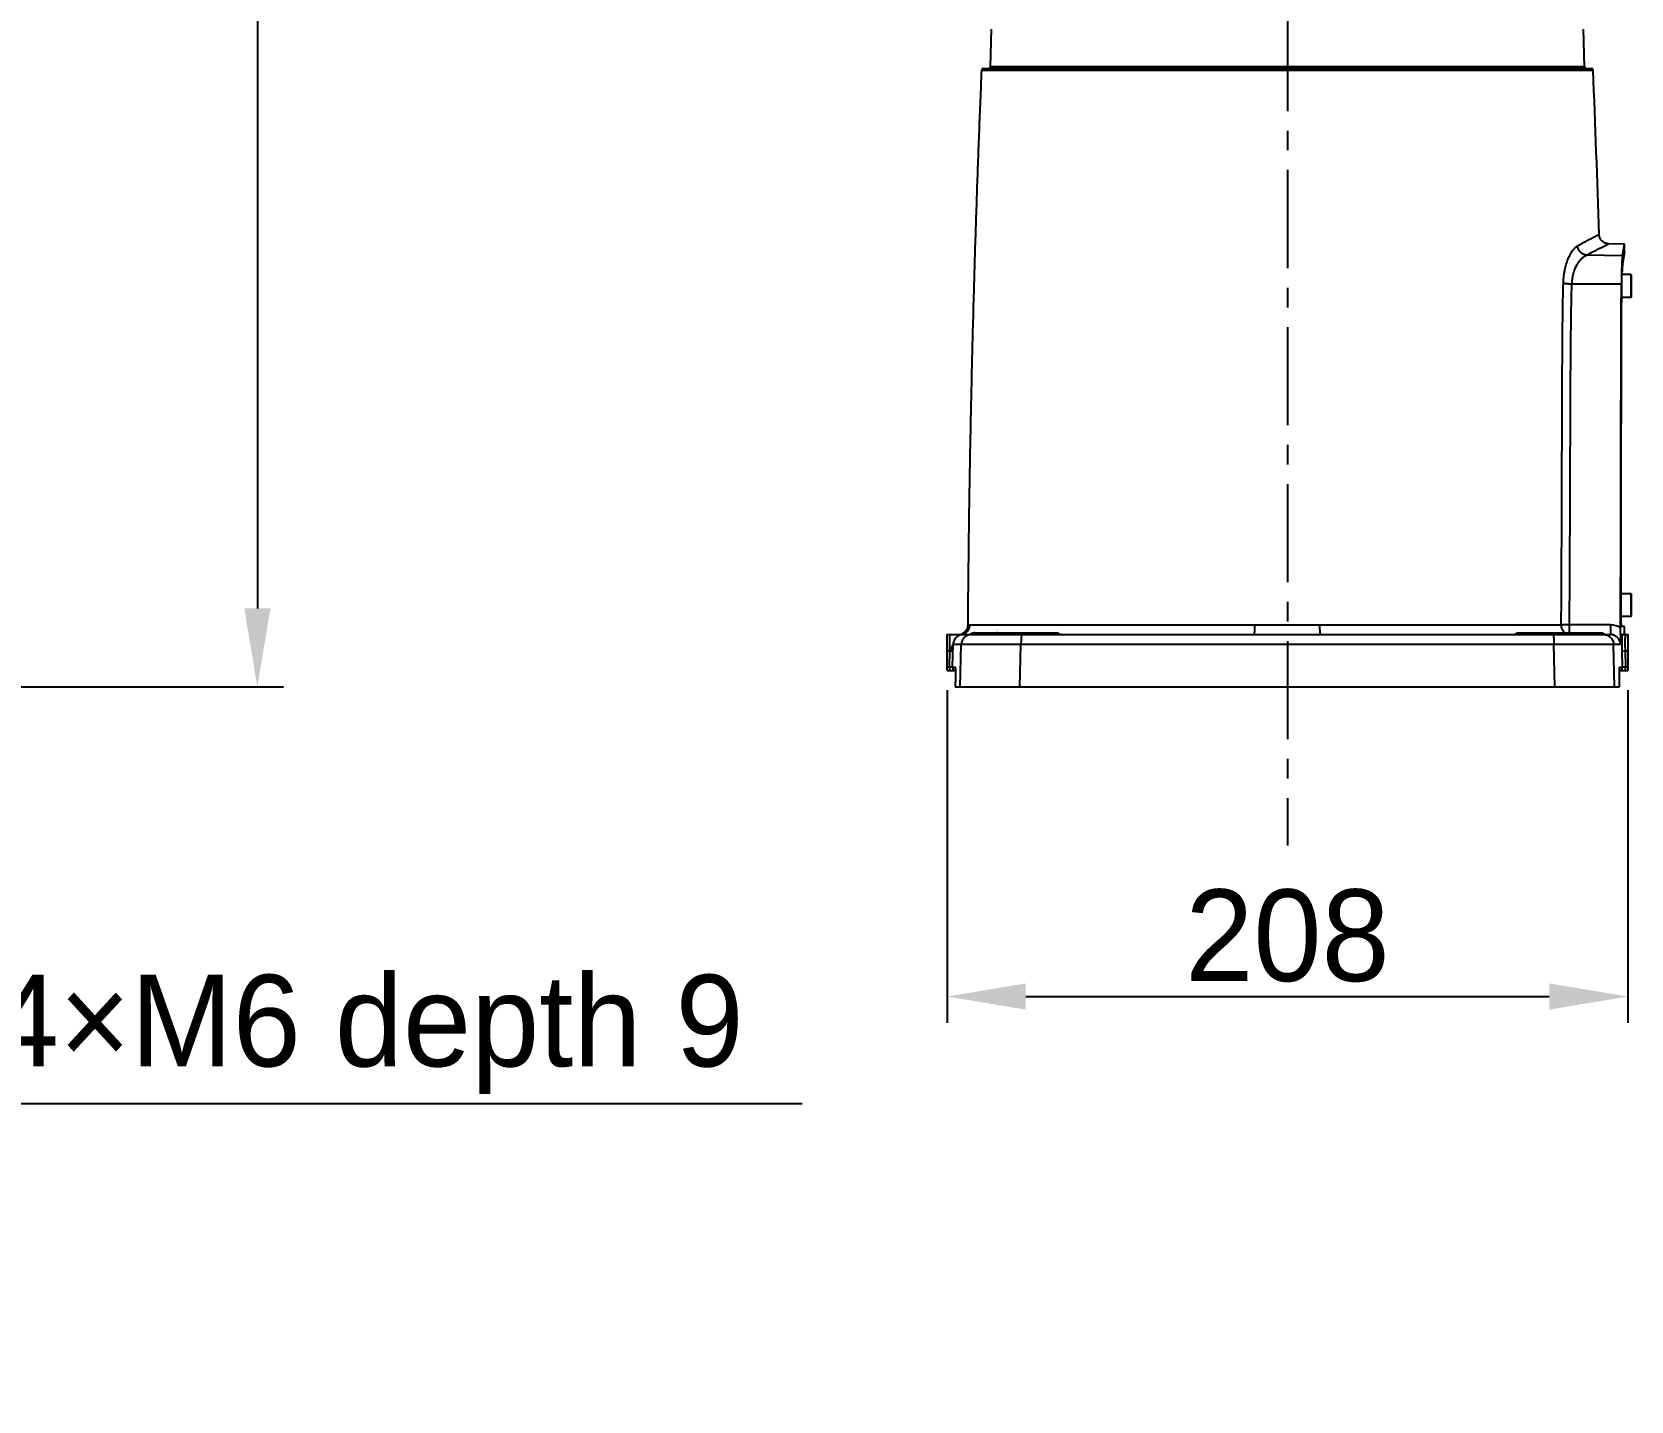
# Model space of a CAD drawing. Header units: millimetres. Extents: x 4086 to 8300, y 123 to 1549.
# Drawn here: x 7056.3 to 7178.5, y 578.2 to 682.8 of the extents above; entities that cross this region are included whole.
import ezdxf
from ezdxf import colors
from ezdxf.entities.mleader import LeaderData, LeaderLine
from ezdxf.math import Vec2, Vec3

# ---------------------------------------------------------------- set-up
doc = ezdxf.new("R2010")
doc.units = ezdxf.units.MM
doc.linetypes.add('CENTER', pattern=[0.6, 0.375, -0.075, 0.075, -0.075])
for name, color, linetype in [('中心线', 7, 'Continuous'), ('外形图', 7, 'Continuous'), ('多重引线', 7, 'Continuous'), ('尺寸标注', 7, 'Continuous'), ('整机图形', 7, 'Continuous')]:
    doc.layers.add(name, color=color, linetype=linetype)
doc.styles.add('思源黑', font='SourceHanSansCN-Normal.ttf')
doc.dimstyles.new('尺寸标注_1_4比例', dxfattribs={"dimtxt": 7, "dimasz": 6, "dimexe": 2, "dimexo": 1.5, "dimgap": 1, "dimtad": 1, "dimdec": 1, "dimlfac": 4, "dimdsep": 46, "dimtxsty": '思源黑', "dimcen": 0.09, "dimadec": 0, "dimazin": 0, "dimtp": 0.01, "dimtm": 0.01, "dimtfac": 1, "dimtdec": 1, "dimtofl": 0, "dimtmove": 0, "dimatfit": 3, "dimfxl": 1, "dimtolj": 1, "dimarcsym": 0})

# ---------------------------------------------------------------- blocks, each defined once
blk = doc.blocks.new('*D973')
at = {"layer": 'Defpoints', "color": 0}
for p in [(6978.76, 855.11), (7014.39, 632.74), (7073.52, 632.74)]:
    blk.add_point(p, dxfattribs=at)
at = {"layer": '尺寸标注', "color": 0, "lineweight": -2}
for p, q in [((6980.26, 855.11), (7075.52, 855.11)), ((7073.52, 849.11), (7073.52, 638.74)), ((7015.89, 632.74), (7075.52, 632.74))]:
    blk.add_line(p, q, dxfattribs=at)
at = {"layer": '尺寸标注', "color": 0}
for points in [[(7074.52, 849.11), (7072.52, 849.11), (7073.52, 855.11)], [(7072.52, 638.74), (7074.52, 638.74), (7073.52, 632.74)]]:
    blk.add_solid(points, dxfattribs=at)
at = {"layer": '尺寸标注', "color": 0, "insert": (7068.9, 743.92), "char_height": 7, "attachment_point": 5, "rotation": 90, "style": '思源黑'}
blk.add_mtext('\\A1;889.5', dxfattribs=at)
blk = doc.blocks.new('*D1002')
at = {"layer": 'Defpoints', "color": 0}
for p in [(7126.22, 633.99), (7178.22, 633.99), (7178.22, 609.08)]:
    blk.add_point(p, dxfattribs=at)
at = {"layer": '整机图形', "color": 0, "lineweight": -2}
for p, q in [((7126.22, 632.49), (7126.22, 607.08)), ((7178.22, 632.49), (7178.22, 607.08)), ((7132.22, 609.08), (7172.22, 609.08))]:
    blk.add_line(p, q, dxfattribs=at)
at = {"layer": '整机图形', "color": 0}
for points in [[(7132.22, 610.08), (7132.22, 608.08), (7126.22, 609.08)], [(7172.22, 608.08), (7172.22, 610.08), (7178.22, 609.08)]]:
    blk.add_solid(points, dxfattribs=at)
at = {"layer": '整机图形', "color": 0, "insert": (7152.22, 613.71), "char_height": 7, "attachment_point": 5, "style": '思源黑'}
blk.add_mtext('\\A1;208', dxfattribs=at)

msp = doc.modelspace()

# ---------------------------------------------------------------- linework, layer by layer
at = {"layer": '中心线', "linetype": 'CENTER', "ltscale": 20}
msp.add_line((7152.2176, 840.2368), (7152.2176, 620.6318), dxfattribs=at)
at = {"layer": '外形图'}
for p, q in [((7129.5208, 680.1086), (7129.5961, 682.9868)), ((7174.9144, 680.1086), (7174.839, 682.9868)), ((7128.8651, 679.867), (7175.57, 679.867)), ((7128.99, 679.9868), (7175.4451, 679.9868)), ((7174.9144, 680.1086), (7129.5208, 680.1086)), ((7176.0325, 667.3154), (7176.0325, 667.3158)), ((7177.9775, 666.5687), (7176.7687, 666.5898)), ((7177.8128, 665.6763), (7177.9775, 666.5687)), ((7177.9775, 665.9439), (7177.8177, 665.0626)), ((7177.8202, 665.0629), (7177.9776, 665.9437)), ((7177.9776, 665.9437), (7177.9776, 666.5685)), ((7177.8128, 665.6763), (7175.0648, 665.7232)), ((7177.818, 665.0503), (7177.8158, 665.0503)), ((7177.818, 665.0503), (7177.8202, 665.0629)), ((7177.7321, 663.5052), (7173.9463, 663.5125)), ((7178.4426, 664.2368), (7177.7714, 664.2368)), ((7178.4426, 664.2368), (7178.4426, 662.4868)), ((7178.4676, 664.2118), (7178.4676, 662.5118)), ((7178.4426, 662.4868), (7177.7553, 662.4868)), ((7178.4426, 639.8618), (7177.7058, 639.8618)), ((7178.4426, 639.8618), (7178.4426, 638.1118)), ((7178.4676, 639.8368), (7178.4676, 638.1368)), ((7178.4426, 638.1118), (7177.7093, 638.1118)), ((7126.2176, 636.7368), (7149.6628, 636.7368)), ((7126.2176, 633.9864), (7126.2176, 636.7368)), ((7126.4206, 635.4868), (7126.4206, 636.7368)), ((7127.9479, 637.4824), (7149.739, 637.4824)), ((7128.0414, 636.7993), (7134.7687, 636.7993)), ((7128.2068, 636.8618), (7134.6034, 636.8618)), ((7154.6962, 637.4824), (7173.1392, 637.4824)), ((7154.7724, 636.7368), (7176.9008, 636.7368)), ((7169.6664, 636.7993), (7176.3937, 636.7993)), ((7169.8318, 636.8618), (7176.2284, 636.8618)), ((7176.8877, 637.4714), (7173.7693, 637.4714)), ((7177.6651, 636.7368), (7178.2176, 636.7368)), ((7177.9776, 637.3617), (7177.7606, 637.3655)), ((7177.9776, 636.7368), (7177.9776, 637.3617)), ((7178.2176, 636.7368), (7178.2176, 633.9864)), ((7126.4206, 635.4868), (7126.2176, 635.4868)), ((7126.3881, 634.2495), (7126.4206, 635.4868)), ((7126.4206, 635.4868), (7126.6702, 635.4803)), ((7126.6378, 634.243), (7126.684, 636.0065)), ((7126.684, 636.0065), (7127.3008, 636.0065)), ((7126.7536, 636.3041), (7126.752, 636.3006)), ((7126.7553, 636.3076), (7126.7536, 636.3041)), ((7126.7571, 636.3115), (7126.7553, 636.3076)), ((7126.7586, 636.3146), (7126.7571, 636.3115)), ((7126.7602, 636.3178), (7126.7586, 636.3146)), ((7126.7618, 636.3211), (7126.7602, 636.3178)), ((7126.7635, 636.3245), (7126.7618, 636.3211)), ((7126.7678, 636.3328), (7126.7659, 636.3292)), ((7126.7697, 636.3364), (7126.7678, 636.3328)), ((7126.7717, 636.3402), (7126.7697, 636.3364)), ((7126.7737, 636.344), (7126.7717, 636.3402)), ((7126.7758, 636.3478), (7126.7737, 636.344)), ((7126.778, 636.3518), (7126.7758, 636.3478)), ((7126.7803, 636.3559), (7126.778, 636.3518)), ((7126.7827, 636.3601), (7126.7803, 636.3559)), ((7126.7844, 636.3631), (7126.7827, 636.3601)), ((7126.7862, 636.3662), (7126.7844, 636.3631)), ((7126.7883, 636.3698), (7126.7862, 636.3662)), ((7126.7906, 636.3737), (7126.7883, 636.3698)), ((7126.7931, 636.3778), (7126.7906, 636.3737)), ((7126.7955, 636.3817), (7126.7931, 636.3778)), ((7126.7977, 636.3852), (7126.7955, 636.3817)), ((7126.7998, 636.3886), (7126.7977, 636.3852)), ((7126.8019, 636.3919), (7126.7998, 636.3886)), ((7126.804, 636.3951), (7126.8019, 636.3919)), ((7126.806, 636.3982), (7126.804, 636.3951)), ((7126.808, 636.4013), (7126.806, 636.3982)), ((7126.8099, 636.4042), (7126.808, 636.4013)), ((7126.8118, 636.4071), (7126.8099, 636.4042)), ((7126.8137, 636.4099), (7126.8118, 636.4071)), ((7126.8165, 636.414), (7126.8137, 636.4099)), ((7126.8193, 636.418), (7126.8165, 636.414)), ((7126.822, 636.4218), (7126.8193, 636.418)), ((7126.8247, 636.4256), (7126.822, 636.4218)), ((7126.8273, 636.4293), (7126.8247, 636.4256)), ((7126.8299, 636.4328), (7126.8273, 636.4293)), ((7126.8324, 636.4362), (7126.8299, 636.4328)), ((7126.8348, 636.4395), (7126.8324, 636.4362)), ((7126.8372, 636.4426), (7126.8348, 636.4395)), ((7126.8393, 636.4454), (7126.8372, 636.4426)), ((7126.8418, 636.4487), (7126.8393, 636.4454)), ((7126.8434, 636.4506), (7126.8418, 636.4487)), ((7127.2217, 632.7368), (7127.3008, 636.0065)), ((7131.7786, 632.7368), (7131.8593, 636.0065)), ((7131.8593, 636.0065), (7172.5758, 636.0065)), ((7172.6566, 632.7368), (7172.5758, 636.0065)), ((7177.1344, 636.0065), (7177.6536, 636.0065)), ((7177.2135, 632.7368), (7177.1344, 636.0065)), ((7177.7649, 635.4803), (7178.0146, 635.4868)), ((7177.7649, 635.4803), (7177.7974, 634.243)), ((7178.0146, 635.4868), (7178.2176, 635.4868)), ((7178.0146, 635.4868), (7178.047, 634.2495)), ((7126.3878, 634.2364), (7126.2176, 634.2364)), ((7126.3878, 634.2364), (7126.3881, 634.2495)), ((7126.6376, 634.243), (7126.3878, 634.2364)), ((7126.3878, 634.2364), (7126.3878, 633.9864)), ((7126.6376, 634.243), (7126.3881, 634.2495)), ((7126.6378, 634.243), (7126.6376, 634.243)), ((7126.6378, 634.243), (7126.8293, 634.243)), ((7177.6058, 634.243), (7177.7974, 634.243)), ((7177.7979, 634.243), (7177.7974, 634.243)), ((7178.047, 634.2495), (7177.7979, 634.243)), ((7178.0474, 634.2364), (7177.7979, 634.243)), ((7178.047, 634.2495), (7178.0474, 634.2364)), ((7178.2176, 634.2364), (7178.0474, 634.2364)), ((7178.0474, 633.9864), (7178.0474, 634.2364)), ((7126.2176, 633.9864), (7126.8565, 633.9864)), ((7126.857, 633.5529), (7126.837, 632.7368)), ((7126.8566, 633.5122), (7126.8375, 632.7368)), ((7126.8566, 633.5126), (7126.8561, 633.5122)), ((7126.8566, 633.5126), (7126.8566, 633.5122)), ((7126.8574, 633.9544), (7126.858, 633.9252)), ((7126.858, 633.9261), (7126.8586, 633.8939)), ((7126.8586, 633.8949), (7126.859, 633.8591)), ((7126.859, 633.8603), (7126.8593, 633.8207)), ((7126.8594, 633.7372), (7126.8591, 633.6907)), ((7126.8593, 633.8221), (7126.8594, 633.7793)), ((7126.8594, 633.7808), (7126.8594, 633.7358)), ((7177.5757, 633.776), (7177.5758, 633.815)), ((7177.5758, 633.7345), (7177.5757, 633.7771)), ((7177.576, 633.8484), (7177.5764, 633.88)), ((7177.5764, 633.88), (7177.5771, 633.9243)), ((7177.579, 633.5122), (7177.5781, 633.5512)), ((7177.5785, 633.5126), (7177.579, 633.5122)), ((7177.5785, 633.5122), (7177.5785, 633.5126)), ((7177.5976, 632.7368), (7177.5785, 633.5122)), ((7177.5787, 633.9864), (7178.2176, 633.9864)), ((7177.5981, 632.7368), (7177.579, 633.5122)), ((7126.837, 632.7368), (7177.5981, 632.7368))]:
    msp.add_line(p, q, dxfattribs=at)
for points in [[(7176.7687, 666.5898), (7176.7358, 666.5911), (7176.6941, 666.5948), (7176.6501, 666.6013), (7176.6046, 666.6109), (7176.5588, 666.6236), (7176.5133, 666.6394), (7176.4685, 666.6583), (7176.4248, 666.6801), (7176.3825, 666.7049), (7176.3419, 666.7323), (7176.3031, 666.7625), (7176.2663, 666.7951), (7176.2317, 666.8301), (7176.1995, 666.8672), (7176.1698, 666.9064), (7176.1427, 666.9475), (7176.1184, 666.9903), (7176.0969, 667.0346), (7176.0784, 667.0802), (7176.0629, 667.1269), (7176.0505, 667.1745), (7176.0412, 667.2228), (7176.0352, 667.2716), (7176.0325, 667.3154)], [(7126.7659, 636.3292), (7126.7653, 636.328), (7126.7635, 636.3245)], [(7126.8449, 634.1615), (7126.8448, 634.1616), (7126.8449, 634.1612), (7126.8452, 634.1595), (7126.8456, 634.1567), (7126.8462, 634.1527), (7126.8468, 634.1476), (7126.8475, 634.1413), (7126.8483, 634.1337), (7126.8491, 634.125), (7126.85, 634.115), (7126.8508, 634.1037), (7126.8517, 634.0911), (7126.8526, 634.0769), (7126.8534, 634.0612), (7126.8543, 634.0438), (7126.8551, 634.0246), (7126.8559, 634.0035), (7126.8567, 633.9801), (7126.8574, 633.9544)], [(7177.5768, 633.9091), (7177.5779, 633.9603), (7177.5785, 633.9827), (7177.5792, 634.0034), (7177.5799, 634.0224), (7177.5807, 634.0399), (7177.5814, 634.0562), (7177.5822, 634.0711), (7177.5831, 634.0849), (7177.5839, 634.0975), (7177.5847, 634.1089), (7177.5855, 634.1193), (7177.5864, 634.1285), (7177.5871, 634.1367), (7177.5879, 634.1437), (7177.5886, 634.1496), (7177.5892, 634.1544), (7177.5897, 634.158), (7177.5901, 634.1605), (7177.5902, 634.1611)], [(7126.8565, 633.9864), (7126.8567, 633.9793), (7126.8574, 633.9535)], [(7126.8591, 633.6921), (7126.8586, 633.6445), (7126.8579, 633.5978), (7126.857, 633.5517)], [(7126.8586, 633.6462), (7126.8579, 633.5998), (7126.857, 633.5529)], [(7177.5758, 633.814), (7177.576, 633.8493), (7177.5764, 633.8807)], [(7177.579, 633.5122), (7177.5782, 633.5503), (7177.5773, 633.5968), (7177.5765, 633.6438), (7177.5761, 633.69), (7177.5758, 633.7345)]]:
    msp.add_lwpolyline(points, dxfattribs=at)
for centre, radius, start, end in [((7128.99, 679.8618), 0.125, 90, 177.647955), ((7129.3958, 680.1118), 0.125, 270, 358.5), ((7175.0393, 680.1118), 0.125, 181.5, 270), ((7175.4451, 679.8618), 0.125, 2.352045, 90), ((5891.3833, 626.2654), 1285.3048, 1.8302396, 2.3901207), ((7178.4426, 664.2118), 0.025, 0, 90), ((7178.4426, 662.5118), 0.025, 270, 0), ((7178.4426, 639.8368), 0.025, 0, 90), ((7178.4426, 638.1368), 0.025, 270, 0), ((7127.4331, 635.9879), 0.749, 90.00779, 141.664713), ((7127.0717, 637.4823), 0.75, 276.302188, 359.658995), ((7127.8761, 636.9868), 0.25, 270, 311.409622), ((7128.2068, 636.6118), 0.25, 90, 131.409622), ((7134.6034, 636.6118), 0.25, 48.590378, 90), ((7134.9341, 636.9868), 0.25, 228.590378, 270), ((7169.5011, 636.9868), 0.25, 270, 311.409622), ((7169.8318, 636.6118), 0.25, 90, 131.409622), ((7176.2284, 636.6118), 0.25, 48.590378, 90), ((7176.5591, 636.9868), 0.25, 228.590378, 270), ((7176.888, 635.9648), 1.5066, 58.646321, 90.012137), ((7156.6838, 637.2738), 20.9881, 358.533894, 359.938653), ((7127.4344, 635.9869), 0.7506, 155.314583, 178.502332), ((7127.4346, 635.9867), 0.7509, 148.449318, 155.310441), ((7127.4344, 635.9868), 0.7507, 141.873432, 148.443451), ((7127.4336, 635.9873), 0.7497, 141.653799, 141.870517), ((7126.8876, 634.2363), 0.2499, 178.475156, 262.821738), ((7127.0814, 634.2367), 0.2522, 178.569188, 197.6718), ((7127.0797, 634.2364), 0.2504, 197.740628, 201.800454), ((7177.5475, 634.2363), 0.2499, 277.177313, 1.524845), ((7177.3555, 634.2364), 0.2504, 338.197414, 342.185763), ((7177.3537, 634.2367), 0.2522, 342.255342, 1.430068)]:
    msp.add_arc(centre, radius, start, end, dxfattribs=at)
for points, knots in [([(7127.8217, 637.4779), (7127.8338, 639.5134), (7127.8723, 643.569), (7127.9636, 649.5778), (7128.0801, 655.3865), (7128.2129, 660.8515), (7128.3559, 665.9182), (7128.5102, 670.6599), (7128.6794, 675.2692), (7128.8017, 678.3233), (7128.8651, 679.867)], [0, 0, 0, 0, 0.14401399, 0.28693702, 0.42515462, 0.55505042, 0.67368771, 0.78375156, 0.89069756, 1, 1, 1, 1]), ([(7174.381, 666.4333), (7174.5074, 666.5028), (7174.7444, 666.633), (7175.031, 666.7895), (7175.2365, 666.9009), (7175.3723, 666.9741), (7175.4956, 667.0403), (7175.6064, 667.0992), (7175.7045, 667.1511), (7175.7897, 667.1957), (7175.8621, 667.2331), (7175.9144, 667.2598), (7175.9497, 667.2775), (7175.9712, 667.2882), (7175.9894, 667.2971), (7176.0044, 667.3042), (7176.016, 667.3096), (7176.0238, 667.313), (7176.0282, 667.3148), (7176.0305, 667.3156), (7176.0315, 667.316), (7176.0324, 667.316), (7176.0325, 667.3159)], [0, 0, 0, 0, 0.23102049, 0.4331426, 0.5230813, 0.60547027, 0.68022061, 0.74725382, 0.80650174, 0.85790758, 0.90142577, 0.93702192, 0.95184182, 0.96467372, 0.97551658, 0.98437041, 0.99123611, 0.99611649, 0.997814, 0.99901859, 0.99973558, 1, 1, 1, 1]), ([(7173.2988, 663.5739), (7173.3077, 663.9134), (7173.3606, 664.4095), (7173.5125, 665.0304), (7173.652, 665.4347), (7173.8131, 665.7824), (7173.9891, 666.0679), (7174.1737, 666.2867), (7174.312, 666.3953), (7174.381, 666.4333)], [0, 0, 0, 0, 0.32290951, 0.47128599, 0.60721465, 0.7288411, 0.83496574, 0.9251052, 1, 1, 1, 1]), ([(7175.0648, 665.7232), (7174.9794, 665.7315), (7174.8081, 665.7821), (7174.5924, 665.9427), (7174.4388, 666.1676), (7174.3899, 666.3442), (7174.381, 666.4333)], [0, 0, 0, 0, 0.24260217, 0.49256809, 0.74673194, 1, 1, 1, 1]), ([(7175.0648, 665.7232), (7175.1939, 665.7907), (7175.4362, 665.9172), (7175.7757, 666.0934), (7176.0284, 666.2235), (7176.2059, 666.3141), (7176.3199, 666.372), (7176.4212, 666.4229), (7176.5095, 666.467), (7176.5849, 666.5042), (7176.6471, 666.5345), (7176.6908, 666.5554), (7176.7192, 666.5687), (7176.7355, 666.5762), (7176.7485, 666.5819), (7176.7581, 666.5862), (7176.7645, 666.5885), (7176.7677, 666.5898), (7176.7687, 666.5898)], [0, 0, 0, 0, 0.2286004, 0.4289456, 0.60016768, 0.67462538, 0.74154374, 0.80085737, 0.85251206, 0.89646509, 0.93268385, 0.96114758, 0.97246759, 0.98184615, 0.9892841, 0.99478415, 0.99835119, 1, 1, 1, 1]), ([(7173.9463, 663.5125), (7173.956, 663.7848), (7174.0149, 664.1825), (7174.1788, 664.6683), (7174.3264, 664.9793), (7174.4939, 665.2427), (7174.6745, 665.4564), (7174.8624, 665.6187), (7174.9979, 665.6959), (7175.0648, 665.7232)], [0, 0, 0, 0, 0.31571146, 0.46030722, 0.59318827, 0.71352633, 0.82110255, 0.91623796, 1, 1, 1, 1]), ([(7177.8128, 665.6763), (7177.8065, 665.6395), (7177.7962, 665.5464), (7177.7829, 665.3796), (7177.7704, 665.1605), (7177.7588, 664.8944), (7177.7488, 664.5878), (7177.7377, 664.1202), (7177.7334, 663.7557), (7177.7321, 663.5052)], [0, 0, 0, 0, 0.05159417, 0.12918025, 0.23095121, 0.35447132, 0.49676175, 0.65437829, 1, 1, 1, 1]), ([(7177.7596, 663.436), (7177.7604, 663.6235), (7177.7635, 663.8966), (7177.7713, 664.2468), (7177.7785, 664.4765), (7177.7868, 664.6759), (7177.7958, 664.8401), (7177.8054, 664.9651), (7177.813, 665.035), (7177.8177, 665.0626)], [0, 0, 0, 0, 0.34551924, 0.50310442, 0.64538082, 0.76890643, 0.87070375, 0.94833693, 1, 1, 1, 1]), ([(7177.818, 665.0503), (7177.8153, 665.0348), (7177.8104, 664.998), (7177.801, 664.902), (7177.7906, 664.7424), (7177.7799, 664.5082), (7177.7743, 664.333), (7177.7717, 664.2369)], [0, 0, 0, 0, 0.05786329, 0.13674734, 0.35479635, 0.64641244, 1, 1, 1, 1]), ([(7173.1392, 637.4824), (7173.1449, 638.5707), (7173.1556, 640.7471), (7173.1695, 643.4674), (7173.1793, 645.6435), (7173.187, 647.8192), (7173.1935, 650.5385), (7173.2005, 653.2574), (7173.209, 655.432), (7173.2173, 657.0624), (7173.2262, 658.4207), (7173.2347, 659.507), (7173.2417, 660.3215), (7173.2499, 661.1356), (7173.2661, 662.2198), (7173.2847, 663.0324), (7173.2988, 663.5739)], [0, 0, 0, 0, 0.12512934, 0.25023638, 0.3127822, 0.37532456, 0.50039616, 0.6254369, 0.68793938, 0.75042559, 0.81289184, 0.84411625, 0.87533426, 0.906541, 0.93772418, 1, 1, 1, 1]), ([(7173.9463, 663.5125), (7173.8809, 663.5144), (7173.755, 663.5199), (7173.5777, 663.533), (7173.427, 663.55), (7173.3371, 663.5649), (7173.2988, 663.5739)], [0, 0, 0, 0, 0.30129859, 0.58066614, 0.81892439, 1, 1, 1, 1]), ([(7173.7693, 637.4714), (7173.7753, 638.5576), (7173.7868, 640.7299), (7173.8019, 643.4452), (7173.8128, 645.6171), (7173.8215, 647.7887), (7173.8294, 650.5028), (7173.8381, 653.2166), (7173.848, 655.387), (7173.8575, 657.0142), (7173.8675, 658.3699), (7173.877, 659.4541), (7173.8848, 660.2669), (7173.8938, 661.0794), (7173.9114, 662.1613), (7173.9313, 662.9722), (7173.9463, 663.5125)], [0, 0, 0, 0, 0.12513553, 0.25024774, 0.31279576, 0.37534031, 0.50041564, 0.62545876, 0.68796159, 0.75044734, 0.81291211, 0.84413534, 0.87535177, 0.9065566, 0.93773645, 1, 1, 1, 1]), ([(7177.6719, 637.2514), (7177.6741, 639.4414), (7177.6804, 643.8206), (7177.6905, 649.2942), (7177.6998, 653.6716), (7177.7112, 658.0436), (7177.7212, 661.3213), (7177.7321, 663.5052)], [0, 0, 0, 0, 0.25024707, 0.50041313, 0.62545572, 0.75044417, 1, 1, 1, 1]), ([(7177.7043, 638.6452), (7177.7066, 640.7131), (7177.7127, 644.8484), (7177.7218, 650.0169), (7177.7304, 654.1504), (7177.7407, 658.2787), (7177.7498, 661.3738), (7177.7596, 663.436)], [0, 0, 0, 0, 0.25024517, 0.50041612, 0.62545841, 0.75044566, 1, 1, 1, 1]), ([(7177.7606, 637.3655), (7177.7596, 637.3655), (7177.7571, 637.3676), (7177.7533, 637.3759), (7177.7488, 637.3943), (7177.7439, 637.4249), (7177.7389, 637.4675), (7177.734, 637.5213), (7177.7293, 637.5861), (7177.7249, 637.661), (7177.7191, 637.779), (7177.7131, 637.9457), (7177.7079, 638.164), (7177.7048, 638.4001), (7177.7042, 638.5626), (7177.7043, 638.6452)], [0, 0, 0, 0, 0.00240959, 0.00661024, 0.02169017, 0.04599616, 0.07941439, 0.12165842, 0.17233097, 0.23094242, 0.2969205, 0.44831864, 0.62058055, 0.80692396, 1, 1, 1, 1]), ([(7127.2018, 636.7368), (7127.2985, 636.7368), (7127.4942, 636.7756), (7127.7416, 636.9415), (7127.9077, 637.1892), (7127.9473, 637.3852), (7127.9479, 637.4824)], [0, 0, 0, 0, 0.24940273, 0.49915471, 0.74940124, 1, 1, 1, 1]), ([(7128.0478, 636.7368), (7127.9522, 636.7368), (7127.7589, 636.6991), (7127.5132, 636.5374), (7127.3459, 636.2951), (7127.3033, 636.1024), (7127.3008, 636.0065)], [0, 0, 0, 0, 0.24959358, 0.49942236, 0.74958771, 1, 1, 1, 1]), ([(7127.8217, 637.4779), (7127.8217, 637.4777), (7127.8227, 637.4782), (7127.8238, 637.4779), (7127.8265, 637.4783), (7127.8299, 637.4784), (7127.8343, 637.4787), (7127.8422, 637.4792), (7127.8546, 637.4799), (7127.8723, 637.4808), (7127.894, 637.4816), (7127.9197, 637.4822), (7127.9381, 637.4824), (7127.9479, 637.4824)], [0, 0, 0, 0, 0.00391777, 0.01566922, 0.03525164, 0.06266237, 0.09789799, 0.14095187, 0.25048675, 0.39121284, 0.56307023, 0.76601154, 1, 1, 1, 1]), ([(7128.0629, 636.7368), (7128.0899, 636.7368), (7128.1452, 636.7482), (7128.1916, 636.7799), (7128.2115, 636.7993)], [0, 0, 0, 0, 0.49326593, 1, 1, 1, 1]), ([(7128.36, 636.8618), (7128.333, 636.8618), (7128.2777, 636.8505), (7128.2313, 636.8188), (7128.2115, 636.7993)], [0, 0, 0, 0, 0.49326593, 1, 1, 1, 1]), ([(7129.7766, 636.7368), (7129.8036, 636.7368), (7129.8589, 636.7482), (7129.9054, 636.7799), (7129.9252, 636.7993)], [0, 0, 0, 0, 0.49326593, 1, 1, 1, 1]), ([(7130.0738, 636.8618), (7130.0468, 636.8618), (7129.9915, 636.8505), (7129.945, 636.8188), (7129.9252, 636.7993)], [0, 0, 0, 0, 0.49326593, 1, 1, 1, 1]), ([(7131.9226, 636.7368), (7131.9202, 636.7368), (7131.9165, 636.7339), (7131.9131, 636.7287), (7131.9087, 636.7195), (7131.9037, 636.7036), (7131.8953, 636.6676), (7131.8864, 636.607), (7131.8773, 636.5176), (7131.8698, 636.4085), (7131.864, 636.2837), (7131.8604, 636.148), (7131.8594, 636.0543), (7131.8593, 636.0065)], [0, 0, 0, 0, 0.00951309, 0.01669687, 0.02588524, 0.05062887, 0.08401451, 0.17598773, 0.2990276, 0.44878442, 0.61981249, 0.80583506, 1, 1, 1, 1]), ([(7149.6628, 636.7368), (7149.6656, 636.7368), (7149.6722, 636.7411), (7149.6789, 636.7528), (7149.6859, 636.7708), (7149.6926, 636.7955), (7149.6992, 636.8267), (7149.7082, 636.8805), (7149.7178, 636.9615), (7149.7269, 637.0731), (7149.7338, 637.2004), (7149.738, 637.3386), (7149.739, 637.4338), (7149.739, 637.4824)], [0, 0, 0, 0, 0.01090218, 0.02807251, 0.05337164, 0.08715553, 0.12934127, 0.17964568, 0.30285963, 0.45243443, 0.62283575, 0.80767811, 1, 1, 1, 1]), ([(7149.6628, 636.7368), (7150.0884, 636.7368), (7150.94, 636.7354), (7152.2176, 636.7342), (7153.4951, 636.7354), (7154.3467, 636.7368), (7154.7724, 636.7368)], [0, 0, 0, 0, 0.24990114, 0.50000001, 0.75009887, 1, 1, 1, 1]), ([(7149.739, 637.4824), (7150.1516, 637.4824), (7150.9778, 637.4796), (7152.2176, 637.477), (7153.4574, 637.4796), (7154.2836, 637.4824), (7154.6962, 637.4824)], [0, 0, 0, 0, 0.24967591, 0.50000002, 0.75032413, 1, 1, 1, 1]), ([(7154.7724, 636.7368), (7154.7696, 636.7368), (7154.763, 636.7411), (7154.7563, 636.7528), (7154.7493, 636.7708), (7154.7425, 636.7955), (7154.7359, 636.8267), (7154.727, 636.8805), (7154.7173, 636.9615), (7154.7082, 637.0731), (7154.7014, 637.2004), (7154.6972, 637.3386), (7154.6962, 637.4338), (7154.6962, 637.4824)], [0, 0, 0, 0, 0.01090233, 0.02807275, 0.05337194, 0.08715586, 0.12934161, 0.17964602, 0.30285994, 0.45243468, 0.62283593, 0.8076782, 1, 1, 1, 1]), ([(7172.5126, 636.7368), (7172.5149, 636.7368), (7172.5186, 636.7339), (7172.522, 636.7287), (7172.5265, 636.7195), (7172.5315, 636.7036), (7172.5398, 636.6676), (7172.5488, 636.607), (7172.5578, 636.5176), (7172.5654, 636.4085), (7172.5711, 636.2837), (7172.5748, 636.148), (7172.5757, 636.0543), (7172.5758, 636.0065)], [0, 0, 0, 0, 0.00951309, 0.01669687, 0.02588524, 0.05062888, 0.08401452, 0.17598774, 0.29902761, 0.44878442, 0.61981249, 0.80583506, 1, 1, 1, 1]), ([(7173.7693, 637.4714), (7173.6486, 637.4721), (7173.4385, 637.4744), (7173.2285, 637.4788), (7173.1392, 637.4824)], [0, 0, 0, 0, 0.57472307, 1, 1, 1, 1]), ([(7173.4269, 636.8618), (7173.3824, 636.8962), (7173.3008, 636.9784), (7173.2099, 637.129), (7173.1528, 637.3003), (7173.1395, 637.4215), (7173.1392, 637.4824)], [0, 0, 0, 0, 0.23877342, 0.48638033, 0.74117119, 1, 1, 1, 1]), ([(7173.7752, 636.8618), (7173.7728, 636.9497), (7173.7703, 637.1528), (7173.7693, 637.356), (7173.7693, 637.4714)], [0, 0, 0, 0, 0.4323931, 1, 1, 1, 1]), ([(7174.3613, 636.8618), (7174.3884, 636.8618), (7174.4437, 636.8505), (7174.4901, 636.8188), (7174.5099, 636.7993)], [0, 0, 0, 0, 0.49326593, 1, 1, 1, 1]), ([(7174.6585, 636.7368), (7174.6315, 636.7368), (7174.5762, 636.7482), (7174.5297, 636.7799), (7174.5099, 636.7993)], [0, 0, 0, 0, 0.49326593, 1, 1, 1, 1]), ([(7176.0751, 636.8618), (7176.1021, 636.8618), (7176.1574, 636.8505), (7176.2039, 636.8188), (7176.2237, 636.7993)], [0, 0, 0, 0, 0.49326593, 1, 1, 1, 1]), ([(7176.3723, 636.7368), (7176.3453, 636.7368), (7176.29, 636.7482), (7176.2435, 636.7799), (7176.2237, 636.7993)], [0, 0, 0, 0, 0.49326593, 1, 1, 1, 1]), ([(7176.3873, 636.7368), (7176.4829, 636.7368), (7176.6763, 636.6991), (7176.922, 636.5374), (7177.0893, 636.2951), (7177.1319, 636.1024), (7177.1344, 636.0065)], [0, 0, 0, 0, 0.24959358, 0.49942236, 0.74958771, 1, 1, 1, 1]), ([(7176.8877, 637.4714), (7176.8877, 637.4233), (7176.8879, 637.3293), (7176.8886, 637.1929), (7176.8896, 637.0852), (7176.8907, 637.0059), (7176.8915, 636.9527), (7176.8925, 636.9046), (7176.8935, 636.862), (7176.8946, 636.8252), (7176.8957, 636.7946), (7176.8967, 636.7732), (7176.8976, 636.7593), (7176.8982, 636.7514), (7176.8988, 636.7454), (7176.8994, 636.7408), (7176.8999, 636.7385), (7176.9004, 636.7368), (7176.9008, 636.7368)], [0, 0, 0, 0, 0.19604478, 0.38396641, 0.55673365, 0.63538565, 0.70788344, 0.77354764, 0.83176345, 0.88198612, 0.92374695, 0.95665801, 0.96969764, 0.98041971, 0.98880264, 0.99483468, 0.99852462, 1, 1, 1, 1]), ([(7177.6536, 636.0065), (7177.6513, 636.1027), (7177.6083, 636.2963), (7177.4388, 636.5388), (7177.191, 636.6995), (7176.9968, 636.7368), (7176.9008, 636.7368)], [0, 0, 0, 0, 0.25023078, 0.50046175, 0.7504306, 1, 1, 1, 1]), ([(7177.6651, 636.7368), (7177.6652, 636.6068), (7177.6632, 636.3633), (7177.6569, 636.1199), (7177.6536, 636.0065)], [0, 0, 0, 0, 0.53398191, 1, 1, 1, 1]), ([(7177.7618, 636.7368), (7177.7587, 636.6569), (7177.7548, 636.4762), (7177.7532, 636.0573), (7177.7587, 635.7184), (7177.7649, 635.4803)], [0, 0, 0, 0, 0.19095435, 0.43145314, 1, 1, 1, 1]), ([(7178.0384, 636.7368), (7178.0374, 636.7368), (7178.0348, 636.735), (7178.0308, 636.7268), (7178.0265, 636.7091), (7178.022, 636.6794), (7178.0178, 636.6381), (7178.0141, 636.5859), (7178.0108, 636.523), (7178.0081, 636.4502), (7178.0052, 636.3352), (7178.0035, 636.1725), (7178.0043, 635.9591), (7178.0079, 635.7276), (7178.012, 635.5681), (7178.0146, 635.4868)], [0, 0, 0, 0, 0.00255533, 0.0067657, 0.02169535, 0.0457474, 0.07885559, 0.12076215, 0.17109398, 0.22938467, 0.2950846, 0.44614157, 0.6184896, 0.8055067, 1, 1, 1, 1]), ([(7126.4206, 635.4868), (7126.4341, 635.4886), (7126.4573, 635.5082), (7126.48, 635.5419), (7126.5003, 635.5784), (7126.5245, 635.6278), (7126.5524, 635.6902), (7126.5789, 635.7525), (7126.5996, 635.8019), (7126.6147, 635.8381), (7126.6294, 635.8735), (7126.6413, 635.9024), (7126.6504, 635.9248), (7126.6569, 635.9408), (7126.6631, 635.9561), (7126.6689, 635.9705), (7126.6733, 635.9816), (7126.6765, 635.9897), (7126.6786, 635.995), (7126.6805, 635.9994), (7126.6819, 636.003), (7126.6831, 636.005), (7126.6836, 636.0064), (7126.684, 636.0065)], [0, 0, 0, 0, 0.06942172, 0.13990873, 0.2102685, 0.28041551, 0.41981238, 0.55737739, 0.62508605, 0.69174156, 0.75693553, 0.82002564, 0.8504675, 0.87991257, 0.90806376, 0.93447626, 0.9584543, 0.96919771, 0.97884476, 0.9871255, 0.99368779, 0.9981106, 1, 1, 1, 1]), ([(7127.3008, 636.0065), (7127.3194, 636.0072), (7127.3694, 636.0081), (7127.463, 636.0093), (7127.5935, 636.0102), (7127.8383, 636.0115), (7128.2267, 636.0123), (7128.783, 636.0127), (7129.4464, 636.0122), (7130.1966, 636.011), (7131.0107, 636.0091), (7131.5721, 636.0074), (7131.8593, 636.0065)], [0, 0, 0, 0, 0.0122988, 0.03287887, 0.0615845, 0.09819669, 0.19396205, 0.31724627, 0.46427484, 0.63054412, 0.81096085, 1, 1, 1, 1]), ([(7172.5758, 636.0065), (7172.8631, 636.0074), (7173.4245, 636.0091), (7174.2385, 636.011), (7174.9887, 636.0122), (7175.6521, 636.0127), (7176.2084, 636.0123), (7176.5969, 636.0115), (7176.8417, 636.0102), (7176.9722, 636.0093), (7177.0657, 636.0081), (7177.1157, 636.0072), (7177.1344, 636.0065)], [0, 0, 0, 0, 0.18903915, 0.36945589, 0.53572516, 0.68275374, 0.80603795, 0.90180331, 0.9384155, 0.96712113, 0.9877012, 1, 1, 1, 1]), ([(7126.8293, 634.243), (7126.8318, 634.243), (7126.8367, 634.2344), (7126.8401, 634.2198), (7126.8447, 634.1937), (7126.8468, 634.1737), (7126.8479, 634.162)], [0, 0, 0, 0, 0.08665725, 0.27732375, 0.58213107, 1, 1, 1, 1]), ([(7126.8479, 634.162), (7126.8515, 634.1241), (7126.8564, 634.0348), (7126.86, 633.8845), (7126.8603, 633.7059), (7126.8582, 633.5788), (7126.8566, 633.5126)], [0, 0, 0, 0, 0.17583186, 0.41284736, 0.69431883, 1, 1, 1, 1]), ([(7177.5785, 633.5126), (7177.5769, 633.5787), (7177.5748, 633.7058), (7177.5751, 633.8842), (7177.5787, 634.0345), (7177.5836, 634.1238), (7177.5872, 634.1617)], [0, 0, 0, 0, 0.30556788, 0.58697357, 0.82401505, 1, 1, 1, 1]), ([(7177.5872, 634.1617), (7177.5883, 634.1735), (7177.5904, 634.1935), (7177.595, 634.2197), (7177.5985, 634.2344), (7177.6034, 634.243), (7177.6058, 634.243)], [0, 0, 0, 0, 0.41788797, 0.72260246, 0.91334557, 1, 1, 1, 1])]:
    msp.add_open_spline(points, degree=3, knots=knots, dxfattribs=at)

# ---------------------------------------------------------------- dimensions: what is measured, and where the dimension line sits
at = {"layer": '尺寸标注'}
dim = msp.add_linear_dim(base=(7073.5221, 632.7368), p1=(6978.764, 855.1118), p2=(7014.3874, 632.7368), angle=90, dimstyle='尺寸标注_1_4比例', dxfattribs=at)
dim.commit()
dim.dimension.update_dxf_attribs({"geometry": '*D973', "text_midpoint": (7068.8978, 743.9243)})
at = {"layer": '整机图形'}
dim = msp.add_linear_dim(base=(7178.2176, 609.0807), p1=(7126.2176, 633.9864), p2=(7178.2176, 633.9864), dimstyle='尺寸标注_1_4比例', dxfattribs=at)
dim.commit()
dim.dimension.update_dxf_attribs({"geometry": '*D1002', "text_midpoint": (7152.2176, 609.0807), "dimtype": 160})

# ---------------------------------------------------------------- leaders
at = {"layer": '多重引线'}
ml = msp.add_multileader_mtext('Standard', dxfattribs=at)
ml.set_content('4×M6{\\A1;\\C256; \\fSource Han Sans CN Normal|b0|i0|c0|p34;\\C7;depth }9', style='思源黑')
ml.set_leader_properties()
ml.build(insert=Vec2(0, 0))
ml.multileader.update_dxf_attribs({"text_left_attachment_type": 5, "text_right_attachment_type": 5, "dogleg_length": 10, "arrow_head_size": 7.5})
ctx = ml.context
ctx.base_point, ctx.char_height, ctx.arrow_head_size, ctx.landing_gap_size, ctx.plane_origin = Vec3(7047.9915, 600.9099), 7, 7.5, 2.5, Vec3(7430.9938, 570.36)
ctx.left_attachment, ctx.right_attachment, ctx.text_align_type = 5, 5, 1
notes = []
notes.append((ctx, [(0, (1, 1, 0), (7037.9915, 600.9099), (1, 0), 10, [(0, [(7002.139, 635.4868)], 0, [])])]))
ctx.mtext.insert, ctx.mtext.alignment, ctx.mtext.flow_direction = Vec3(7081.9197, 610.7405), 2, 5
for ctx, leaders in notes:
    for number, flags, end, landing, length, lines in leaders:
        leader = LeaderData()
        leader.index, (leader.has_last_leader_line, leader.has_dogleg_vector, leader.attachment_direction) = number, flags
        leader.last_leader_point, leader.dogleg_vector, leader.dogleg_length = Vec3(end), Vec3(landing), length
        for number, points, colour, breaks in lines:
            line = LeaderLine()
            line.index, line.vertices, line.color, line.breaks = number, Vec3.list(points), colors.encode_raw_color(colour), breaks
            leader.lines.append(line)
        ctx.leaders.append(leader)

doc.saveas('drawing.dxf')
